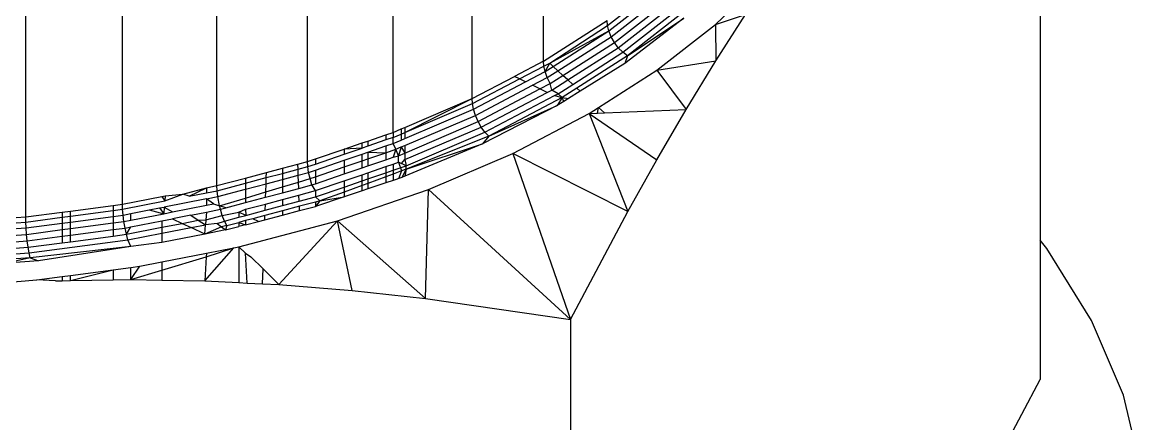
# Model space of a CAD drawing. Header units: millimetres. Extents: x 153 to 4750, y 92 to 3343.
# Drawn here: x 3990.86 to 3999.56, y 1829.33 to 1832.45 of the extents above; entities that cross this region are included whole.
import ezdxf

# ---------------------------------------------------------------- set-up
doc = ezdxf.new("R2010")
doc.units = ezdxf.units.MM

msp = doc.modelspace()

# ---------------------------------------------------------------- linework, layer by layer
for p, q in [((3998.7731, 1835.0395), (3998.7731, 1830.7562)), ((3994.9142, 1832.1473), (3994.9142, 1833.9845)), ((3994.358, 1831.8556), (3994.358, 1833.6927)), ((3993.7437, 1831.5935), (3993.7441, 1833.4308)), ((3993.08, 1831.3669), (3993.08, 1833.204)), ((3992.3753, 1831.1799), (3992.3753, 1833.017)), ((3991.6409, 1831.0359), (3991.6409, 1832.873)), ((3990.8887, 1830.9368), (3990.8887, 1832.7739)), ((3996.2502, 1832.4316), (3996.6343, 1832.7994)), ((3995.4106, 1832.4243), (3995.838, 1832.7577)), ((3995.421, 1832.3814), (3995.8491, 1832.7154)), ((3995.4389, 1832.3364), (3995.8684, 1832.6714)), ((3995.4641, 1832.2919), (3995.8954, 1832.6284)), ((3995.495, 1832.2508), (3995.9286, 1832.589)), ((3995.5297, 1832.2154), (3995.9658, 1832.5557)), ((3996.0045, 1832.5299), (3995.5658, 1832.1875)), ((3996.2502, 1832.4316), (3996.4834, 1832.5086)), ((3996.2517, 1832.1478), (3996.4834, 1832.5086)), ((3994.9142, 1832.1473), (3995.4074, 1832.463)), ((3994.9619, 1832.13), (3995.4106, 1832.4243)), ((3995.4106, 1832.4243), (3995.4074, 1832.463)), ((3995.421, 1832.3814), (3995.4106, 1832.4243)), ((3996.0044, 1832.4794), (3995.5445, 1832.128)), ((3995.5658, 1832.1875), (3996.0044, 1832.4794)), ((3995.7946, 1832.0762), (3996.2502, 1832.4316)), ((3996.2502, 1832.4316), (3996.2517, 1832.1478)), ((3994.9619, 1832.13), (3995.421, 1832.3814)), ((3994.9891, 1832.1051), (3995.421, 1832.3814)), ((3995.0255, 1832.0718), (3995.4389, 1832.3364)), ((3995.4389, 1832.3364), (3995.421, 1832.3814)), ((3995.4641, 1832.2919), (3995.4389, 1832.3364)), ((3995.0644, 1832.0362), (3995.4641, 1832.2919)), ((3995.1027, 1832.0011), (3995.495, 1832.2508)), ((3995.495, 1832.2508), (3995.4641, 1832.2919)), ((3995.5297, 1832.2154), (3995.495, 1832.2508)), ((3995.1406, 1831.9665), (3995.5297, 1832.2154)), ((3995.5658, 1832.1875), (3995.1733, 1831.9364)), ((3995.5658, 1832.1875), (3995.5297, 1832.2154)), ((3995.5658, 1832.1875), (3995.5445, 1832.128)), ((3994.9142, 1832.1473), (3994.687, 1832.0282)), ((3994.7267, 1832.0087), (3994.9171, 1832.1085)), ((3994.9171, 1832.1085), (3994.9142, 1832.1473)), ((3994.9171, 1832.1085), (3994.9619, 1832.13)), ((3994.9266, 1832.0651), (3994.9171, 1832.1085)), ((3994.9266, 1832.0651), (3994.9619, 1832.13)), ((3994.9266, 1832.0651), (3994.9891, 1832.1051)), ((3994.9431, 1832.0191), (3995.0255, 1832.0718)), ((3994.9891, 1832.1051), (3994.9619, 1832.13)), ((3995.0255, 1832.0718), (3994.9891, 1832.1051)), ((3995.0644, 1832.0362), (3995.0255, 1832.0718)), ((3995.5445, 1832.128), (3995.1994, 1831.9126)), ((3995.3402, 1831.7854), (3995.7946, 1832.0762)), ((3995.7946, 1832.0762), (3996.2517, 1832.1478)), ((3995.7946, 1832.0762), (3996.0218, 1831.7714)), ((3996.0218, 1831.7714), (3996.2517, 1832.1478)), ((3994.358, 1831.8556), (3994.687, 1832.0282)), ((3994.3606, 1831.8166), (3994.7267, 1832.0087)), ((3994.3691, 1831.7726), (3994.7744, 1831.9852)), ((3994.7267, 1832.0087), (3994.687, 1832.0282)), ((3994.7744, 1831.9852), (3994.7267, 1832.0087)), ((3994.7744, 1831.9852), (3994.9266, 1832.0651)), ((3994.8282, 1831.9588), (3994.9431, 1832.0191)), ((3994.9431, 1832.0191), (3994.9266, 1832.0651)), ((3994.966, 1831.9732), (3994.9431, 1832.0191)), ((3994.966, 1831.9732), (3995.0644, 1832.0362)), ((3994.9789, 1831.9223), (3995.1027, 1832.0011)), ((3995.1027, 1832.0011), (3995.0644, 1832.0362)), ((3995.1406, 1831.9665), (3995.1027, 1832.0011)), ((3994.3838, 1831.7257), (3994.8282, 1831.9588)), ((3994.4044, 1831.6786), (3994.8852, 1831.9308)), ((3994.4297, 1831.6343), (3994.9419, 1831.9029)), ((3994.8852, 1831.9308), (3994.8282, 1831.9588)), ((3994.8852, 1831.9308), (3994.966, 1831.9732)), ((3994.9419, 1831.9029), (3994.8852, 1831.9308)), ((3994.9419, 1831.9029), (3994.9789, 1831.9223)), ((3994.9789, 1831.9223), (3994.966, 1831.9732)), ((3995.0261, 1831.8932), (3994.9789, 1831.9223)), ((3995.0261, 1831.8932), (3995.1406, 1831.9665)), ((3995.1733, 1831.9364), (3995.0591, 1831.8633)), ((3995.1994, 1831.9126), (3995.1083, 1831.8556)), ((3995.1994, 1831.9126), (3995.1733, 1831.9364)), ((3993.8346, 1831.6323), (3994.358, 1831.8556)), ((3993.8348, 1831.5924), (3994.358, 1831.8556)), ((3993.8348, 1831.5924), (3994.3606, 1831.8166)), ((3994.3606, 1831.8166), (3994.358, 1831.8556)), ((3994.3691, 1831.7726), (3994.3606, 1831.8166)), ((3994.4582, 1831.5953), (3994.9996, 1831.8793)), ((3995.0591, 1831.8633), (3994.4877, 1831.5636)), ((3994.9996, 1831.8793), (3995.0261, 1831.8932)), ((3994.9996, 1831.8793), (3995.0591, 1831.8633)), ((3995.0591, 1831.8633), (3995.0206, 1831.8009)), ((3995.0718, 1831.8329), (3995.0206, 1831.8009)), ((3995.0591, 1831.8633), (3995.0261, 1831.8932)), ((3995.0591, 1831.8633), (3995.1083, 1831.8556)), ((3995.0718, 1831.8329), (3995.0591, 1831.8633)), ((3995.1083, 1831.8556), (3995.0718, 1831.8329)), ((3993.835, 1831.5448), (3994.3691, 1831.7726)), ((3993.8353, 1831.4917), (3994.3838, 1831.7257)), ((3994.3838, 1831.7257), (3994.3691, 1831.7726)), ((3994.4044, 1831.6786), (3994.3838, 1831.7257)), ((3995.0206, 1831.8009), (3994.4388, 1831.5036)), ((3994.4877, 1831.5636), (3995.0206, 1831.8009)), ((3994.6752, 1831.4284), (3995.2685, 1831.7396)), ((3995.2685, 1831.7396), (3995.3402, 1831.7854)), ((3995.2685, 1831.7396), (3995.3321, 1831.7423)), ((3995.2685, 1831.7396), (3995.7943, 1831.3813)), ((3995.2685, 1831.7396), (3995.5688, 1830.9786)), ((3995.3321, 1831.7423), (3995.3402, 1831.7854)), ((3995.3321, 1831.7423), (3995.3876, 1831.7446)), ((3995.3876, 1831.7446), (3995.3402, 1831.7854)), ((3995.3876, 1831.7446), (3996.0218, 1831.7714)), ((3995.7943, 1831.3813), (3996.0218, 1831.7714)), ((3993.8355, 1831.4329), (3994.4044, 1831.6786)), ((3994.4297, 1831.6343), (3994.4044, 1831.6786)), ((3993.5472, 1831.5265), (3993.6886, 1831.5748)), ((3993.6886, 1831.5748), (3993.7437, 1831.5935)), ((3993.6886, 1831.5748), (3993.6886, 1831.5348)), ((3993.7437, 1831.5536), (3993.6886, 1831.5348)), ((3993.7437, 1831.5935), (3993.806, 1831.6201)), ((3993.7437, 1831.5935), (3993.7437, 1831.5536)), ((3993.7437, 1831.5536), (3993.8066, 1831.5804)), ((3993.7437, 1831.5066), (3993.7437, 1831.5536)), ((3993.806, 1831.6201), (3993.8346, 1831.6323)), ((3993.806, 1831.6201), (3993.8066, 1831.5804)), ((3993.8066, 1831.5804), (3993.8348, 1831.5924)), ((3993.8066, 1831.5804), (3993.8073, 1831.5329)), ((3993.8346, 1831.6323), (3993.8348, 1831.5924)), ((3993.8348, 1831.5924), (3993.835, 1831.5448)), ((3993.8358, 1831.3824), (3994.4297, 1831.6343)), ((3993.8473, 1831.3346), (3994.4582, 1831.5953)), ((3994.4877, 1831.5636), (3993.8473, 1831.3072)), ((3994.4582, 1831.5953), (3994.4297, 1831.6343)), ((3994.4877, 1831.5636), (3994.4388, 1831.5036)), ((3994.4877, 1831.5636), (3994.4582, 1831.5953)), ((3993.1411, 1831.3878), (3993.3637, 1831.4638)), ((3993.3637, 1831.4638), (3993.5033, 1831.5115)), ((3993.5033, 1831.4715), (3993.3637, 1831.4638)), ((3993.3637, 1831.4238), (3993.5033, 1831.4715)), ((3993.3637, 1831.4638), (3993.3637, 1831.4238)), ((3993.5033, 1831.5115), (3993.5472, 1831.5265)), ((3993.5033, 1831.4715), (3993.5033, 1831.5115)), ((3993.5472, 1831.4865), (3993.5033, 1831.4715)), ((3993.6886, 1831.5348), (3993.5472, 1831.4865)), ((3993.5472, 1831.5265), (3993.5472, 1831.4865)), ((3993.5472, 1831.4396), (3993.6886, 1831.4878)), ((3993.6886, 1831.4878), (3993.7437, 1831.5066)), ((3993.6886, 1831.4878), (3993.6886, 1831.4357)), ((3993.7437, 1831.5066), (3993.8073, 1831.5329)), ((3993.7666, 1831.4624), (3993.7437, 1831.5066)), ((3993.7666, 1831.4624), (3993.808, 1831.48)), ((3993.808, 1831.48), (3993.7858, 1831.4114)), ((3993.8073, 1831.5329), (3993.835, 1831.5448)), ((3993.808, 1831.48), (3993.8353, 1831.4917)), ((3993.808, 1831.48), (3993.8355, 1831.4329)), ((3993.8353, 1831.4917), (3993.8355, 1831.4329)), ((3994.4388, 1831.5036), (3993.8364, 1831.253)), ((3993.8473, 1831.3072), (3994.4388, 1831.5036)), ((3993.08, 1831.3669), (3993.1411, 1831.3878)), ((3993.1411, 1831.3478), (3993.3637, 1831.4238)), ((3993.1411, 1831.3878), (3993.1411, 1831.3478)), ((3993.1411, 1831.3009), (3993.3637, 1831.3769)), ((3993.3637, 1831.3769), (3993.5033, 1831.4246)), ((3993.3637, 1831.3769), (3993.3637, 1831.3248)), ((3993.5033, 1831.4246), (3993.5472, 1831.4396)), ((3993.5033, 1831.3724), (3993.5033, 1831.4246)), ((3993.5033, 1831.3724), (3993.5472, 1831.3875)), ((3993.5472, 1831.4396), (3993.5472, 1831.3875)), ((3993.5472, 1831.4396), (3993.6886, 1831.4357)), ((3993.5472, 1831.3875), (3993.6886, 1831.4357)), ((3993.5472, 1831.3875), (3993.5472, 1831.3331)), ((3993.5472, 1831.3331), (3993.6886, 1831.3813)), ((3993.6886, 1831.4357), (3993.7666, 1831.4624)), ((3993.6886, 1831.4357), (3993.6886, 1831.3813)), ((3993.6886, 1831.3813), (3993.7437, 1831.4001)), ((3993.7666, 1831.4624), (3993.7437, 1831.4001)), ((3993.7437, 1831.4001), (3993.7858, 1831.4114)), ((3993.7858, 1831.4114), (3993.7666, 1831.4624)), ((3993.7858, 1831.4114), (3993.8355, 1831.4329)), ((3993.7858, 1831.3613), (3993.7858, 1831.4114)), ((3993.81, 1831.3508), (3993.8358, 1831.3824)), ((3993.8355, 1831.4329), (3993.8358, 1831.3824)), ((3993.8358, 1831.3824), (3993.8473, 1831.3346)), ((3994.0204, 1831.149), (3994.6752, 1831.4284)), ((3994.6752, 1831.4284), (3995.123, 1830.1402)), ((3995.5688, 1830.9786), (3994.6752, 1831.4284)), ((3995.5688, 1830.9786), (3995.7943, 1831.3813)), ((3992.7606, 1831.2821), (3992.884, 1831.3149)), ((3992.884, 1831.3149), (3993.0047, 1831.3469)), ((3992.884, 1831.3149), (3992.884, 1831.2751)), ((3992.884, 1831.2751), (3993.0061, 1831.3075)), ((3993.0047, 1831.3469), (3993.08, 1831.3669)), ((3993.0061, 1831.3075), (3993.0047, 1831.3469)), ((3993.0061, 1831.3075), (3993.0819, 1831.3276)), ((3993.0076, 1831.2615), (3993.0061, 1831.3075)), ((3993.0819, 1831.3276), (3993.08, 1831.3669)), ((3993.0819, 1831.3276), (3993.1411, 1831.3478)), ((3993.0882, 1831.2828), (3993.0819, 1831.3276)), ((3993.0882, 1831.2828), (3993.1411, 1831.3009)), ((3993.1411, 1831.2488), (3993.3637, 1831.3248)), ((3993.1411, 1831.3009), (3993.1411, 1831.2488)), ((3993.3637, 1831.3248), (3993.5033, 1831.3724)), ((3993.3637, 1831.3248), (3993.3637, 1831.2704)), ((3993.3637, 1831.2704), (3993.5033, 1831.3181)), ((3993.5033, 1831.3181), (3993.5033, 1831.3724)), ((3993.5033, 1831.3181), (3993.5472, 1831.3331)), ((3993.5472, 1831.2798), (3993.6886, 1831.3281)), ((3993.6886, 1831.3281), (3993.7437, 1831.3469)), ((3993.6886, 1831.3281), (3993.6886, 1831.2804)), ((3993.6886, 1831.2804), (3993.7437, 1831.2992)), ((3993.7437, 1831.3469), (3993.7858, 1831.3613)), ((3993.7437, 1831.3469), (3993.7437, 1831.2992)), ((3993.7437, 1831.2992), (3993.8473, 1831.3346)), ((3993.7437, 1831.2992), (3993.7437, 1831.2694)), ((3993.8108, 1831.2939), (3993.7437, 1831.2694)), ((3993.8473, 1831.3346), (3993.7858, 1831.3613)), ((3993.7858, 1831.3613), (3993.8108, 1831.2939)), ((3993.7858, 1831.3613), (3993.81, 1831.3508)), ((3993.8108, 1831.2939), (3993.7858, 1831.2337)), ((3993.8473, 1831.3072), (3993.8108, 1831.2939)), ((3993.8473, 1831.3072), (3993.8116, 1831.2427)), ((3993.8473, 1831.3072), (3993.8364, 1831.253)), ((3993.8473, 1831.3072), (3993.8473, 1831.3346)), ((3992.3753, 1831.1799), (3992.5977, 1831.2389)), ((3992.5977, 1831.2389), (3992.7606, 1831.2821)), ((3992.5977, 1831.1991), (3992.7591, 1831.242)), ((3992.5977, 1831.2389), (3992.5977, 1831.1991)), ((3992.7574, 1831.195), (3992.7591, 1831.242)), ((3992.7574, 1831.195), (3992.884, 1831.2286)), ((3992.7591, 1831.242), (3992.7606, 1831.2821)), ((3992.7591, 1831.242), (3992.884, 1831.2751)), ((3992.884, 1831.2751), (3992.884, 1831.2286)), ((3992.884, 1831.2286), (3993.0076, 1831.2615)), ((3992.884, 1831.2286), (3992.884, 1831.1697)), ((3992.884, 1831.1697), (3993.0094, 1831.2074)), ((3993.0076, 1831.2615), (3993.0882, 1831.2828)), ((3993.0094, 1831.2074), (3993.0076, 1831.2615)), ((3993.0094, 1831.2074), (3993.0989, 1831.2344)), ((3993.0111, 1831.1578), (3993.0094, 1831.2074)), ((3993.0989, 1831.2344), (3993.0882, 1831.2828)), ((3993.0989, 1831.2344), (3993.1411, 1831.2488)), ((3993.114, 1831.1851), (3993.0989, 1831.2344)), ((3993.1411, 1831.1944), (3993.3637, 1831.2704)), ((3993.1411, 1831.2488), (3993.1411, 1831.1944)), ((3993.1411, 1831.1411), (3993.3637, 1831.2171)), ((3993.3637, 1831.2171), (3993.5033, 1831.2648)), ((3993.3637, 1831.2171), (3993.3637, 1831.1692)), ((3993.3637, 1831.1692), (3993.5033, 1831.217)), ((3993.5033, 1831.2648), (3993.5472, 1831.2798)), ((3993.5033, 1831.217), (3993.5033, 1831.2648)), ((3993.5033, 1831.217), (3993.5472, 1831.232)), ((3993.5033, 1831.1816), (3993.5033, 1831.217)), ((3993.5472, 1831.232), (3993.6886, 1831.2804)), ((3993.5472, 1831.2798), (3993.5472, 1831.232)), ((3993.6886, 1831.2493), (3993.5472, 1831.1976)), ((3993.5472, 1831.232), (3993.5472, 1831.1976)), ((3993.6886, 1831.2804), (3993.6886, 1831.2493)), ((3993.7437, 1831.2694), (3993.6886, 1831.2493)), ((3993.6886, 1831.2493), (3993.6886, 1831.2013)), ((3993.7437, 1831.2197), (3993.6886, 1831.2013)), ((3993.7437, 1831.2694), (3993.7437, 1831.2197)), ((3993.8116, 1831.2427), (3993.7437, 1831.2197)), ((3993.8364, 1831.253), (3993.8116, 1831.2427)), ((3992.1108, 1831.1137), (3992.2936, 1831.1638)), ((3992.16, 1831.098), (3992.2936, 1831.1638)), ((3992.16, 1831.098), (3992.2936, 1831.1242)), ((3992.2936, 1831.1638), (3992.3753, 1831.1799)), ((3992.2936, 1831.1638), (3992.2936, 1831.1242)), ((3992.2936, 1831.1242), (3992.3768, 1831.1405)), ((3992.3768, 1831.1405), (3992.3753, 1831.1799)), ((3992.3768, 1831.1405), (3992.5977, 1831.1991)), ((3992.3818, 1831.0953), (3992.3768, 1831.1405)), ((3992.3818, 1831.0953), (3992.5977, 1831.1526)), ((3992.5977, 1831.1991), (3992.5977, 1831.1526)), ((3992.5977, 1831.1526), (3992.7574, 1831.195)), ((3992.5977, 1831.1526), (3992.5977, 1831.0835)), ((3992.5977, 1831.0835), (3992.7551, 1831.1309)), ((3992.7536, 1831.0895), (3992.7551, 1831.1309)), ((3992.7536, 1831.0895), (3992.884, 1831.1241)), ((3992.7551, 1831.1309), (3992.7574, 1831.195)), ((3992.7551, 1831.1309), (3992.884, 1831.1697)), ((3992.884, 1831.1697), (3992.884, 1831.1241)), ((3992.884, 1831.1241), (3993.0111, 1831.1578)), ((3993.0111, 1831.1578), (3993.114, 1831.1851)), ((3993.0128, 1831.1064), (3993.1411, 1831.1411)), ((3993.114, 1831.1851), (3993.1411, 1831.1944)), ((3993.1411, 1831.1411), (3993.114, 1831.1851)), ((3993.1411, 1831.0931), (3993.3637, 1831.1692)), ((3993.1411, 1831.1411), (3993.1411, 1831.0931)), ((3993.3637, 1831.1306), (3993.1749, 1831.0616)), ((3993.312, 1830.9071), (3994.0204, 1831.149)), ((3993.5033, 1831.1816), (3993.3637, 1831.1306)), ((3993.3637, 1831.1692), (3993.3637, 1831.1306)), ((3993.5033, 1831.1395), (3993.3637, 1831.0929)), ((3993.3637, 1831.1306), (3993.3637, 1831.0929)), ((3993.5472, 1831.1976), (3993.5033, 1831.1816)), ((3993.5033, 1831.1395), (3993.5033, 1831.1816)), ((3993.5472, 1831.1542), (3993.5033, 1831.1395)), ((3993.6886, 1831.2013), (3993.5472, 1831.1542)), ((3993.5472, 1831.1976), (3993.5472, 1831.1542)), ((3993.9952, 1830.3048), (3994.0204, 1831.149)), ((3995.123, 1830.1402), (3994.0204, 1831.149)), ((3991.569, 1831.0264), (3991.6409, 1831.0359)), ((3991.6409, 1831.0359), (3991.948, 1831.0961)), ((3991.642, 1830.9964), (3991.6409, 1831.0359)), ((3991.642, 1830.9964), (3991.9702, 1831.0608)), ((3991.948, 1831.0961), (3991.9738, 1831.1011)), ((3991.948, 1831.0961), (3991.9702, 1831.0608)), ((3992.2936, 1831.078), (3991.966, 1831.0138)), ((3991.9702, 1831.0608), (3992.1108, 1831.1137)), ((3991.9738, 1831.1011), (3991.9702, 1831.0608)), ((3991.9738, 1831.1011), (3992.1108, 1831.1137)), ((3992.16, 1831.098), (3992.1108, 1831.1137)), ((3992.2936, 1831.078), (3992.3818, 1831.0953)), ((3992.2936, 1831.078), (3992.2936, 1831.0273)), ((3992.3482, 1831.038), (3992.2936, 1831.078)), ((3992.2936, 1831.0273), (3992.3482, 1831.038)), ((3992.3482, 1831.038), (3992.396, 1831.0228)), ((3992.396, 1831.0228), (3992.3818, 1831.0953)), ((3992.396, 1831.0228), (3992.5977, 1831.0835)), ((3992.4444, 1831.0074), (3992.5977, 1831.0481)), ((3992.5977, 1831.0481), (3992.7536, 1831.0895)), ((3992.5977, 1831.0835), (3992.5977, 1831.0481)), ((3992.5977, 1830.9962), (3992.7517, 1831.0371)), ((3992.7499, 1830.9893), (3992.7517, 1831.0371)), ((3992.7517, 1831.0371), (3992.884, 1831.0722)), ((3992.884, 1831.0722), (3993.0128, 1831.1064)), ((3992.884, 1831.0722), (3992.884, 1831.0249)), ((3992.884, 1831.0249), (3993.0144, 1831.0595)), ((3993.0144, 1831.0595), (3993.0128, 1831.1064)), ((3993.0144, 1831.0595), (3993.1411, 1831.0931)), ((3993.1411, 1831.0527), (3993.0158, 1831.0194)), ((3993.1749, 1831.0616), (3993.1411, 1831.0931)), ((3993.3637, 1831.0929), (3993.1411, 1831.0187)), ((3993.1749, 1831.0616), (3993.1411, 1831.0187)), ((3993.1749, 1831.0616), (3993.1411, 1831.0527)), ((3993.1411, 1831.0527), (3993.1411, 1831.0187)), ((3993.1749, 1831.0616), (3993.3637, 1831.0929)), ((3990.8887, 1830.9368), (3991.1723, 1830.9741)), ((3991.1723, 1830.9741), (3991.236, 1830.9825)), ((3991.1723, 1830.9741), (3991.1723, 1830.9345)), ((3991.1723, 1830.9345), (3991.236, 1830.9429)), ((3991.236, 1830.9825), (3991.569, 1831.0264)), ((3991.236, 1830.9429), (3991.569, 1830.9868)), ((3991.236, 1830.9429), (3991.236, 1830.9825)), ((3991.236, 1830.897), (3991.236, 1830.9429)), ((3991.236, 1830.897), (3991.569, 1830.9409)), ((3991.569, 1831.0264), (3991.569, 1830.9868)), ((3991.569, 1830.9868), (3991.642, 1830.9964)), ((3991.569, 1830.9868), (3991.569, 1830.9409)), ((3991.569, 1830.9409), (3991.6457, 1830.951)), ((3991.569, 1830.9409), (3991.569, 1830.8906)), ((3991.6457, 1830.951), (3991.642, 1830.9964)), ((3991.6457, 1830.951), (3991.7055, 1830.9627)), ((3991.652, 1830.9015), (3991.6457, 1830.951)), ((3991.7055, 1830.9627), (3991.8492, 1830.9909)), ((3991.7055, 1830.912), (3991.7055, 1830.9627)), ((3991.7055, 1830.912), (3991.9614, 1830.9622)), ((3991.8492, 1830.9909), (3991.93, 1831.0067)), ((3991.8492, 1830.9909), (3991.9614, 1830.9622)), ((3991.93, 1831.0067), (3991.966, 1831.0138)), ((3991.93, 1831.0067), (3991.9614, 1830.9622)), ((3991.966, 1831.0138), (3991.9614, 1830.9622)), ((3991.9614, 1830.9622), (3992.0295, 1830.9755)), ((3991.966, 1831.0138), (3992.0295, 1830.9755)), ((3992.0295, 1830.9755), (3992.2936, 1831.0273)), ((3992.173, 1830.9513), (3992.0299, 1830.9232)), ((3992.173, 1830.9513), (3992.2936, 1830.9749)), ((3992.173, 1830.9513), (3992.2296, 1830.9115)), ((3992.2936, 1830.9749), (3992.2893, 1830.9148)), ((3992.2893, 1830.9148), (3992.4172, 1830.9483)), ((3992.2936, 1830.9749), (3992.4024, 1830.9962)), ((3992.4444, 1831.0074), (3992.396, 1831.0228)), ((3992.4024, 1830.9962), (3992.396, 1831.0228)), ((3992.4024, 1830.9962), (3992.4444, 1831.0074)), ((3992.4172, 1830.9483), (3992.4024, 1830.9962)), ((3992.4172, 1830.9483), (3992.5453, 1830.9752)), ((3992.4338, 1830.9053), (3992.4172, 1830.9483)), ((3992.5453, 1830.9752), (3992.5977, 1830.9962)), ((3992.5453, 1830.9752), (3992.5453, 1830.935)), ((3992.5998, 1830.9494), (3992.5453, 1830.9752)), ((3992.5453, 1830.935), (3992.5998, 1830.9494)), ((3992.5977, 1830.9962), (3992.5998, 1830.9494)), ((3992.5998, 1830.9494), (3992.7499, 1830.9893)), ((3992.7484, 1830.9484), (3992.6545, 1830.9235)), ((3992.7472, 1830.9156), (3992.884, 1830.9513)), ((3992.7472, 1830.9156), (3992.7484, 1830.9484)), ((3992.884, 1830.9844), (3992.7484, 1830.9484)), ((3992.7499, 1830.9893), (3992.884, 1831.0249)), ((3993.0158, 1831.0194), (3992.884, 1830.9844)), ((3992.884, 1830.9513), (3993.0169, 1830.9859)), ((3992.884, 1830.9844), (3992.884, 1830.9513)), ((3993.0169, 1830.9859), (3993.0158, 1831.0194)), ((3993.0169, 1830.9859), (3993.1411, 1831.0187)), ((3995.123, 1830.1402), (3995.5688, 1830.9786)), ((3990.7389, 1830.9262), (3990.8887, 1830.9368)), ((3990.7389, 1830.8866), (3990.8894, 1830.8973)), ((3990.8894, 1830.8973), (3990.8887, 1830.9368)), ((3990.8894, 1830.8973), (3991.1723, 1830.9345)), ((3990.8917, 1830.8517), (3990.8894, 1830.8973)), ((3990.8917, 1830.8517), (3991.1723, 1830.8886)), ((3991.1723, 1830.9345), (3991.1723, 1830.8886)), ((3991.1723, 1830.8886), (3991.236, 1830.897)), ((3991.1723, 1830.8886), (3991.1723, 1830.8383)), ((3991.236, 1830.8467), (3991.236, 1830.897)), ((3991.236, 1830.8467), (3991.569, 1830.8906)), ((3991.569, 1830.8906), (3991.652, 1830.9015)), ((3991.569, 1830.8906), (3991.569, 1830.8388)), ((3991.652, 1830.9015), (3991.7055, 1830.912)), ((3991.6609, 1830.8509), (3991.652, 1830.9015)), ((3991.6609, 1830.8509), (3991.7055, 1830.8596)), ((3991.6717, 1830.8021), (3991.7055, 1830.8596)), ((3991.6717, 1830.8021), (3991.948, 1830.8563)), ((3991.7055, 1830.8596), (3991.948, 1830.9071)), ((3991.948, 1830.9071), (3992.0299, 1830.9232)), ((3991.948, 1830.9071), (3991.948, 1830.8563)), ((3991.948, 1830.8563), (3992.1059, 1830.8873)), ((3991.948, 1830.8563), (3991.948, 1830.8101)), ((3991.948, 1830.8101), (3992.175, 1830.8546)), ((3992.0299, 1830.9232), (3992.1059, 1830.8873)), ((3992.1059, 1830.8873), (3992.2296, 1830.9115)), ((3992.1059, 1830.8873), (3992.175, 1830.8546)), ((3992.175, 1830.8546), (3992.2866, 1830.8765)), ((3992.2815, 1830.8042), (3992.175, 1830.8546)), ((3992.2296, 1830.9115), (3992.2893, 1830.9148)), ((3992.2296, 1830.9115), (3992.2866, 1830.8765)), ((3992.2815, 1830.8042), (3992.2866, 1830.8765)), ((3992.4107, 1830.8608), (3992.2815, 1830.8042)), ((3992.2893, 1830.9148), (3992.2866, 1830.8765)), ((3992.3776, 1830.8871), (3992.2866, 1830.8765)), ((3992.3776, 1830.8871), (3992.4338, 1830.9053)), ((3992.3776, 1830.8871), (3992.4107, 1830.8608)), ((3992.451, 1830.8695), (3992.4107, 1830.8608)), ((3992.4107, 1830.8608), (3992.4419, 1830.836)), ((3992.4338, 1830.9053), (3992.5453, 1830.935)), ((3992.451, 1830.8695), (3992.4338, 1830.9053)), ((3992.451, 1830.8695), (3992.4419, 1830.836)), ((3992.4419, 1830.836), (3992.5453, 1830.8629)), ((3992.451, 1830.8695), (3992.5453, 1830.8945)), ((3992.5977, 1830.9084), (3992.5453, 1830.8945)), ((3992.5453, 1830.7046), (3993.312, 1830.9071)), ((3992.5453, 1830.8945), (3992.5453, 1830.8629)), ((3992.5453, 1830.8945), (3992.5977, 1830.8766)), ((3992.5977, 1830.8766), (3992.5453, 1830.8629)), ((3992.6545, 1830.9235), (3992.5977, 1830.9084)), ((3992.5977, 1830.9084), (3992.5977, 1830.8766)), ((3992.5977, 1830.8766), (3992.6981, 1830.9028)), ((3992.6981, 1830.9028), (3992.6545, 1830.9235)), ((3992.6981, 1830.9028), (3992.7472, 1830.9156)), ((3992.8559, 1830.4117), (3993.312, 1830.9071)), ((3993.4272, 1830.3662), (3993.312, 1830.9071)), ((3993.9952, 1830.3048), (3993.312, 1830.9071)), ((3990.7389, 1830.8409), (3990.8917, 1830.8517)), ((3990.7389, 1830.7908), (3990.8957, 1830.8019)), ((3990.8957, 1830.8019), (3990.8917, 1830.8517)), ((3990.8957, 1830.8019), (3991.1723, 1830.8383)), ((3990.9013, 1830.7508), (3990.8957, 1830.8019)), ((3990.9013, 1830.7508), (3991.1723, 1830.7865)), ((3991.1723, 1830.8383), (3991.236, 1830.8467)), ((3991.1723, 1830.8383), (3991.1723, 1830.7865)), ((3991.1723, 1830.7865), (3991.236, 1830.7949)), ((3991.1723, 1830.7865), (3991.1723, 1830.7364)), ((3991.236, 1830.7949), (3991.236, 1830.8467)), ((3991.236, 1830.7949), (3991.569, 1830.8388)), ((3991.236, 1830.7447), (3991.236, 1830.7949)), ((3991.236, 1830.7447), (3991.569, 1830.7886)), ((3991.569, 1830.8388), (3991.6609, 1830.8509)), ((3991.569, 1830.8388), (3991.569, 1830.7886)), ((3991.569, 1830.7886), (3991.6717, 1830.8021)), ((3991.6717, 1830.8021), (3991.6609, 1830.8509)), ((3991.6839, 1830.7583), (3991.6717, 1830.8021)), ((3991.6839, 1830.7583), (3991.948, 1830.8101)), ((3991.948, 1830.8101), (3991.948, 1830.7392)), ((3992.2815, 1830.8042), (3991.948, 1830.7392)), ((3992.4419, 1830.836), (3992.2815, 1830.8042)), ((3990.7389, 1830.7394), (3990.9013, 1830.7508)), ((3990.7389, 1830.6896), (3990.9082, 1830.7016)), ((3990.9082, 1830.7016), (3990.9013, 1830.7508)), ((3990.9082, 1830.7016), (3991.1723, 1830.7364)), ((3990.9159, 1830.6572), (3990.9082, 1830.7016)), ((3990.9159, 1830.6572), (3991.6839, 1830.7583)), ((3991.7055, 1830.7087), (3990.9239, 1830.6198)), ((3991.7055, 1830.7087), (3990.9895, 1830.5965)), ((3991.1723, 1830.7364), (3991.236, 1830.7447)), ((3991.7055, 1830.7087), (3991.6839, 1830.7583)), ((3991.948, 1830.7392), (3991.7055, 1830.7087)), ((3992.2814, 1830.4402), (3992.5078, 1830.6973)), ((3992.292, 1830.6279), (3992.5078, 1830.6973)), ((3992.2936, 1830.6553), (3992.5078, 1830.6973)), ((3992.5078, 1830.6973), (3992.5453, 1830.7046)), ((3992.5453, 1830.7046), (3992.5453, 1830.4271)), ((3992.5453, 1830.7046), (3992.5977, 1830.6548)), ((3998.8254, 1830.6932), (3998.7731, 1830.7562)), ((3998.7731, 1830.7562), (3998.7731, 1829.6743)), ((3999.1728, 1830.1342), (3998.8254, 1830.6932)), ((3990.7389, 1830.6447), (3990.9159, 1830.6572)), ((3990.9239, 1830.6198), (3990.7389, 1830.5771)), ((3990.9239, 1830.6198), (3990.7389, 1830.6067)), ((3990.9895, 1830.5965), (3990.7389, 1830.5771)), ((3990.9239, 1830.6198), (3990.9159, 1830.6572)), ((3990.9239, 1830.6198), (3990.9895, 1830.5965)), ((3991.948, 1830.5875), (3992.2936, 1830.6553)), ((3991.948, 1830.5237), (3992.292, 1830.6279)), ((3992.292, 1830.6279), (3992.2814, 1830.4402)), ((3992.2936, 1830.6553), (3992.292, 1830.6279)), ((3992.5977, 1830.6548), (3992.64, 1830.6278)), ((3992.611, 1830.4239), (3992.5977, 1830.6548)), ((3992.7333, 1830.5345), (3992.64, 1830.6278)), ((3991.236, 1830.4427), (3991.569, 1830.5266)), ((3991.236, 1830.4827), (3991.569, 1830.5266)), ((3991.569, 1830.5266), (3991.7055, 1830.5445)), ((3991.569, 1830.5266), (3991.569, 1830.4481)), ((3991.7055, 1830.4502), (3991.777, 1830.5539)), ((3991.7055, 1830.5445), (3991.777, 1830.5539)), ((3991.7055, 1830.4502), (3991.7055, 1830.5445)), ((3991.7055, 1830.4502), (3991.948, 1830.5237)), ((3991.777, 1830.5539), (3991.948, 1830.5875)), ((3991.948, 1830.5875), (3991.948, 1830.5237)), ((3991.948, 1830.5237), (3991.948, 1830.446)), ((3992.729, 1830.418), (3992.7333, 1830.5345)), ((3992.8559, 1830.4117), (3992.7333, 1830.5345)), ((3990.536, 1830.4113), (3990.9747, 1830.4483)), ((3990.9747, 1830.4483), (3991.1723, 1830.4743)), ((3991.1205, 1830.4408), (3990.9747, 1830.4483)), ((3991.1205, 1830.4408), (3991.1723, 1830.4417)), ((3991.1723, 1830.4743), (3991.236, 1830.4827)), ((3991.1723, 1830.4743), (3991.1723, 1830.4417)), ((3991.1723, 1830.4417), (3991.236, 1830.4427)), ((3991.236, 1830.4427), (3991.236, 1830.4827)), ((3991.236, 1830.4427), (3991.569, 1830.4481)), ((3991.569, 1830.4481), (3991.7055, 1830.4502)), ((3991.7055, 1830.4502), (3991.948, 1830.446)), ((3991.948, 1830.446), (3992.2814, 1830.4402)), ((3992.2814, 1830.4402), (3992.5453, 1830.4271)), ((3992.5453, 1830.4271), (3992.611, 1830.4239)), ((3992.611, 1830.4239), (3992.729, 1830.418)), ((3992.729, 1830.418), (3992.8559, 1830.4117)), ((3992.8559, 1830.4117), (3993.4272, 1830.3662)), ((3993.4272, 1830.3662), (3993.9952, 1830.3048)), ((3993.9952, 1830.3048), (3995.123, 1830.1402)), ((3995.123, 1830.1402), (3995.123, 1824.775)), ((3999.42, 1829.5544), (3999.1728, 1830.1342)), ((3998.3232, 1828.8285), (3998.7731, 1829.6743)), ((3999.5621, 1828.963), (3999.42, 1829.5544))]:
    msp.add_line(p, q)

doc.saveas('drawing.dxf')
